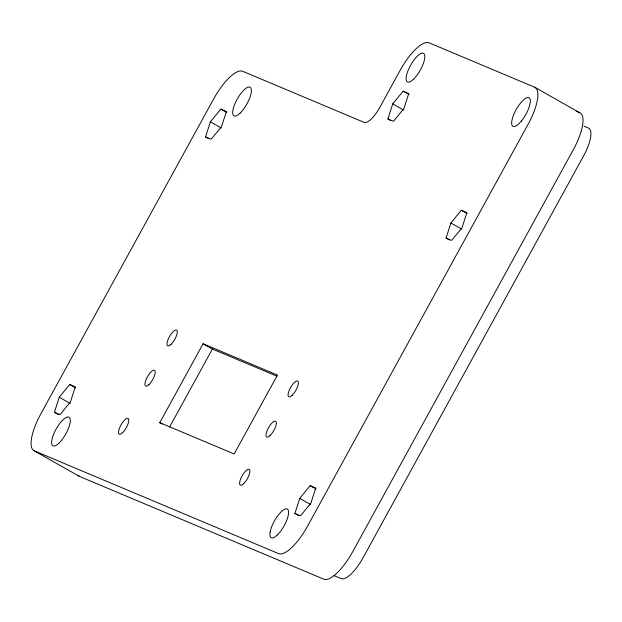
<?xml version="1.0" encoding="UTF-8"?>
<svg xmlns="http://www.w3.org/2000/svg" width="622" height="622" viewBox="0 0 622 622"><rect width="100%" height="100%" fill="white"/><g stroke="black" fill="none" stroke-linecap="round" stroke-linejoin="round"><path stroke-width="0.93" d="M270.135 532.067L270.974 528.754A16.436 5.411 -60.5 0 1 278.874 514.355L281.307 511.719A16.436 5.411 -60.5 0 1 288.406 514.697L287.566 518.017A16.436 5.411 -60.5 0 1 279.659 532.424L277.233 535.052M54.425 412.308L59.253 397.233L69.68 384.52L75.27 386.868L70.441 401.944L60.023 414.656L54.425 412.308L58.639 414.687M205.563 136.902L210.392 121.834L220.818 109.114L226.408 111.47L221.58 126.538L211.161 139.258L205.563 136.902L208.09 138.333M387.91 118.942L392.739 103.874L403.157 91.154L408.755 93.51L403.927 108.578L393.501 121.298L387.91 118.942L390.437 120.373M294.898 513.469L299.726 498.401L310.145 485.681L315.743 488.029L310.914 503.105L300.488 515.825L294.898 513.469L298.265 515.374M446.036 238.063L450.864 222.995L461.291 210.275L466.881 212.631L462.053 227.699L451.634 240.419L446.036 238.063L449.403 239.968M159.776 422.672L203.075 343.772L277.466 375.074L234.167 453.967L159.776 422.672L162.109 423.994M169.557 427.089L212.39 349.043L277.039 376.24M521.391 121.041L518.958 123.685A16.436 5.411 -60.5 0 1 511.859 120.715L512.707 117.387A16.436 5.411 -60.5 0 1 520.598 102.995L523.032 100.352A16.436 5.411 -60.5 0 1 530.131 103.338L529.291 106.65A16.436 5.411 -60.5 0 1 521.384 121.065M534.617 87.212L429.087 42.817A36.815 12.129 -60.5 0 0 400.14 70.34L379.715 107.552A19.826 6.531 -60.5 0 1 364.127 122.379L242.681 71.281A36.815 12.129 -60.5 0 0 213.735 98.805L40.811 413.902A36.815 12.129 -60.5 0 0 34.35 450.888L79.507 476.421L323.782 579.183A36.807 12.121 -60.5 0 0 352.736 551.66L573.313 149.723A36.807 12.121 -60.5 0 0 579.766 112.753L534.617 87.212A36.807 12.121 -60.5 0 1 528.156 124.19L307.571 526.126A36.807 12.121 -60.5 0 1 278.633 553.642L34.35 450.888M576.197 111.237L579.774 112.745M583.98 126.173L588.451 128.054A27.757 9.143 -60.5 0 1 583.584 155.935L362.999 557.872A27.757 9.143 -60.5 0 1 341.175 578.615L334.045 575.614M403.157 91.154L409.051 94.482M392.739 103.874L403.678 110.063M461.291 210.275L467.184 213.61M450.864 222.995L461.812 229.184M220.818 109.114L226.711 112.45M210.392 121.834L221.339 128.023M203.075 343.772L212.39 349.043M310.145 485.681L316.038 489.009M299.726 498.401L310.673 504.582M69.68 384.52L75.573 387.848M59.253 397.233L70.2 403.421M79.507 476.421A36.815 12.129 -60.5 0 1 78.193 475.527M277.225 535.068A16.436 5.411 -60.5 0 1 270.127 532.082M413.428 79.289A16.429 5.411 -60.5 0 0 424.391 54.269A16.429 5.411 -60.5 0 0 408.576 69.314A16.429 5.411 -60.5 0 0 413.428 79.289M239.999 113.22A16.429 5.411 -60.5 0 0 250.969 88.2A16.429 5.411 -60.5 0 0 235.147 103.236A16.429 5.411 -60.5 0 0 239.999 113.22M58.903 443.206A16.429 5.411 -60.5 0 0 69.866 418.186A16.429 5.411 -60.5 0 0 54.052 433.223A16.429 5.411 -60.5 0 0 58.903 443.206M243.63 483.683A9.066 2.986 -60.5 0 0 249.679 469.874A9.066 2.986 -60.5 0 0 240.955 478.178A9.066 2.986 -60.5 0 0 243.63 483.683M270.049 435.548A9.066 2.986 -60.5 0 0 276.098 421.747A9.066 2.986 -60.5 0 0 267.367 430.043A9.066 2.986 -60.5 0 0 270.049 435.548M292.107 395.359A9.066 2.986 -60.5 0 0 298.156 381.55A9.066 2.986 -60.5 0 0 289.424 389.846A9.066 2.986 -60.5 0 0 292.107 395.359M171.003 344.409A9.066 2.986 -60.5 0 0 177.052 330.609A9.066 2.986 -60.5 0 0 168.329 338.904A9.066 2.986 -60.5 0 0 171.003 344.409M148.946 384.606A9.066 2.986 -60.5 0 0 154.995 370.798A9.066 2.986 -60.5 0 0 146.271 379.093A9.066 2.986 -60.5 0 0 148.946 384.606M122.534 432.733A9.066 2.986 -60.5 0 0 128.583 418.933A9.066 2.986 -60.5 0 0 119.852 427.228A9.066 2.986 -60.5 0 0 122.534 432.733"/></g></svg>
